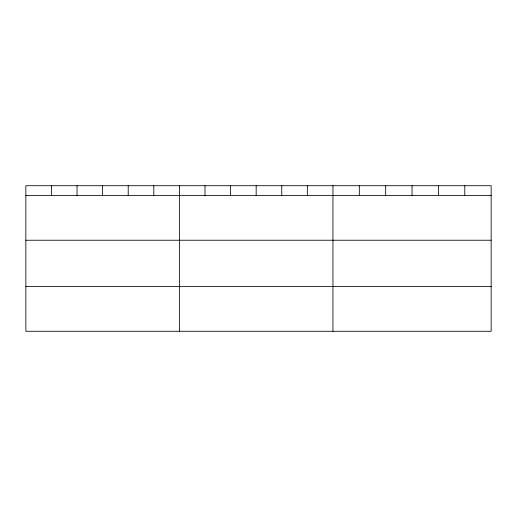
<?xml version="1.0" encoding="UTF-8"?>
<svg xmlns="http://www.w3.org/2000/svg" width="517" height="517" viewBox="0 0 517 517"><rect width="100%" height="100%" fill="white"/><g stroke="black" fill="none" stroke-linecap="round" stroke-linejoin="round"><path stroke-width="0.78" d="M491.15 240.231L491.15 185.713L25.85 185.713L25.85 331.287L491.15 331.287L491.15 240.231L25.85 240.231M25.85 195.381L491.15 195.381M25.85 286.437L491.15 286.437M464.783 185.713L464.783 195.381M438.416 185.713L438.416 195.381M412.049 185.713L412.049 195.381M385.682 185.713L385.682 195.381M359.315 185.713L359.315 195.381M332.948 185.713L332.948 331.287M307.356 185.713L307.356 195.381M281.765 185.713L281.765 195.381M256.173 185.713L256.173 195.381M230.582 185.713L230.582 195.381M204.99 185.713L204.99 195.381M179.399 185.713L179.399 331.287M153.808 185.713L153.808 195.381M128.216 185.713L128.216 195.381M102.625 185.713L102.625 195.381M77.033 185.713L77.033 195.381M51.441 185.713L51.441 195.381"/></g></svg>
